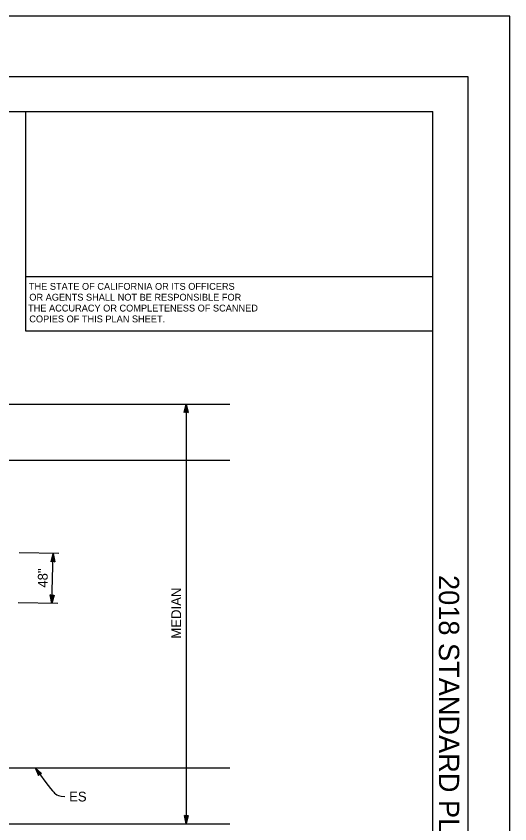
# Model space of a CAD drawing. Extents: x -893 to 867, y -474 to 712.
# Drawn here: x 515 to 867, y 135 to 712 of the extents above; entities that cross this region are included whole.
import ezdxf

# ---------------------------------------------------------------- set-up
doc = ezdxf.new("R2010")
doc.units = 0
for name, color, linetype in [('10 Sheet Format', 7, 'Continuous'), ('56 Stage 3 Anno', 7, 'Continuous'), ('57 Undefined', 7, 'Continuous'), ('60 Nongeo Data', 7, 'Continuous')]:
    doc.layers.add(name, color=color, linetype=linetype)

msp = doc.modelspace()

# ---------------------------------------------------------------- linework, layer by layer
at = {"layer": '10 Sheet Format'}
for p, q in [((-813.45, 643.96), (811.55, 643.96)), ((521.56, 487.06), (521.56, 643.96)), ((811.55, -406.04), (811.55, 643.96)), ((811.55, 525.89), (521.56, 525.89)), ((811.55, 487.06), (521.56, 487.06))]:
    msp.add_line(p, q, dxfattribs=at)
for points in [[(-893.45, -474.04), (866.55, -474.04), (866.55, 711.96), (-893.45, 711.96)], [(-863.43, 668.96), (836.57, 668.96), (836.57, -431.04), (-863.43, -431.04)], [(-863.43, 668.96), (836.57, 668.96), (836.57, -431.04), (-863.43, -431.04)]]:
    msp.add_lwpolyline(points, close=True, dxfattribs=at)
at = {"layer": '56 Stage 3 Anno'}
for p, q in [((635.8, 434.95), (635.8, 135.5)), ((635.8, 434.95), (635.8, 434.95)), ((634.46, 428.95), (634.46, 428.95)), ((637.13, 428.95), (637.13, 428.95)), ((540.93, 328.4), (540.93, 328.4)), ((539.43, 322.44), (539.43, 322.44)), ((542.1, 322.37), (542.1, 322.37)), ((538.87, 298.8), (538.87, 298.8)), ((541.54, 298.75), (541.54, 298.75)), ((540.1, 292.77), (540.1, 292.77)), ((634.47, 141.5), (634.47, 141.5)), ((637.14, 141.5), (637.14, 141.5)), ((635.8, 135.5), (635.8, 135.5))]:
    msp.add_line(p, q, dxfattribs=at)
for points in [[(634.46, 428.95), (635.8, 434.95), (637.13, 428.95), (636.77, 429.16), (635.8, 433.55), (634.81, 429.16), (635.17, 429.37), (635.79, 432.18), (636.42, 429.37), (636.06, 429.59), (635.79, 430.8), (635.52, 429.58), (635.8, 429.75), (637.13, 428.95), (635.8, 429.75)], [(539.43, 322.44), (540.93, 328.4), (542.1, 322.37), (541.75, 322.59), (540.9, 327.01), (539.79, 322.64), (540.15, 322.84), (540.86, 325.64), (541.4, 322.81), (541.05, 323.03), (540.82, 324.26), (540.51, 323.04), (540.79, 323.2), (542.1, 322.37), (540.79, 323.2)], [(541.54, 298.75), (540.1, 292.77), (538.87, 298.8), (539.22, 298.58), (540.12, 294.16), (541.18, 298.54), (540.82, 298.34), (540.15, 295.54), (539.57, 298.36), (539.92, 298.14), (540.17, 296.92), (540.47, 298.13), (540.19, 297.97), (538.87, 298.8), (540.19, 297.97)], [(637.14, 141.5), (635.8, 135.5), (634.47, 141.5), (634.82, 141.28), (635.79, 136.89), (636.78, 141.28), (636.43, 141.07), (635.8, 138.26), (635.17, 141.07), (635.53, 140.86), (635.8, 139.64), (636.07, 140.86), (635.8, 140.7), (634.47, 141.5), (635.8, 140.7)]]:
    msp.add_lwpolyline(points, close=True, dxfattribs=at)
at = {"layer": '60 Nongeo Data'}
for p, q in [((811.55, 643.96), (811.55, 643.96)), ((-25.24, 434.95), (666.93, 434.95)), ((-25.24, 394.95), (666.93, 394.95)), ((544.98, 328.33), (516.67, 328.84)), ((540.1, 292.77), (540.93, 328.4)), ((544.34, 292.7), (516.03, 293.21)), ((-25.24, 175.5), (666.93, 175.5)), ((528.06, 175.5), (528.06, 175.5)), ((530.5, 169.86), (530.5, 169.86)), ((532.66, 171.42), (532.66, 171.42)), ((-25.24, 135.5), (666.93, 135.5))]:
    msp.add_line(p, q, dxfattribs=at)
msp.add_lwpolyline([(532.66, 171.42), (528.06, 175.5), (530.5, 169.86), (530.66, 170.24), (528.87, 174.37), (532.25, 171.39), (531.84, 171.35), (529.68, 173.26), (530.82, 170.62), (530.98, 171), (530.49, 172.14), (531.42, 171.31), (531.1, 171.28), (530.5, 169.86), (531.1, 171.28)], close=True, dxfattribs=at)
msp.add_open_spline([(528.06, 175.5), (539.64, 159.48), (542.65, 156.48), (545.13, 155.24), (549.24, 155.07)], degree=3, dxfattribs=at)

# ---------------------------------------------------------------- texts
at = {"layer": '10 Sheet Format'}
for s, p in [('THE STATE OF CALIFORNIA OR ITS OFFICERS', (523.65, 516.64)), ('OR AGENTS SHALL NOT BE RESPONSIBLE FOR', (523.93, 508.89)), ('THE ACCURACY OR COMPLETENESS OF SCANNED', (523.07, 501.14)), ('COPIES OF THIS PLAN SHEET.', (523.93, 493.39))]:
    msp.add_text(s, height=4.9, dxfattribs=at).set_placement(p)
msp.add_text('2018 STANDARD PLAN A77N17', height=14.5, rotation=270, dxfattribs=at).set_placement((815.95, 313.05))
at = {"layer": '57 Undefined'}
for s, p in [('48"', (537.03, 304)), ('MEDIAN', (632.15, 267.64))]:
    msp.add_text(s, height=7, rotation=90, dxfattribs=at).set_placement(p)
msp.add_text('ES', height=7, dxfattribs=at).set_placement((552.3, 151.42))

doc.saveas('drawing.dxf')
